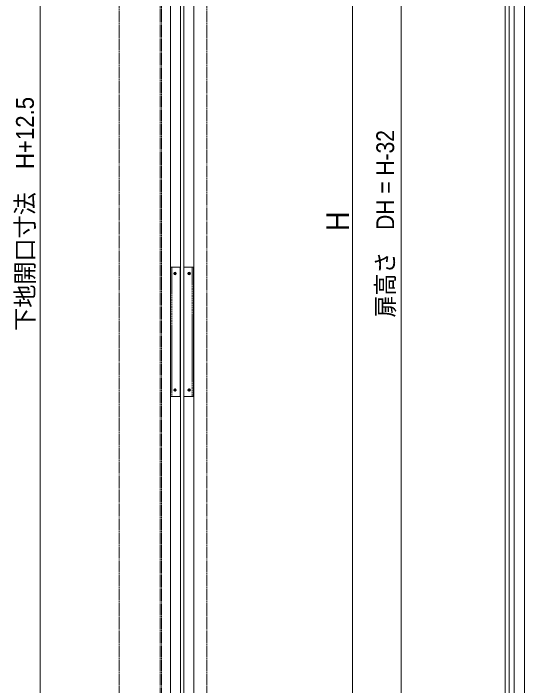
# Model space of a CAD drawing. Units: millimetres, scale not verified. Extents: x -4547 to 4547, y -2284 to 2284.
# Drawn here: x -769 to 21, y -1039 to 0 of the extents above; entities that cross this region are included whole.
import ezdxf
from ezdxf.enums import TextEntityAlignment as Align

# ---------------------------------------------------------------- set-up
doc = ezdxf.new("R2010")
doc.units = ezdxf.units.MM
doc.header["$LTSCALE"] = 20
for name, pattern in [('CHAIN1', [8, 5, -1, 1, -1]), ('DASHED1', [1.8, 1.2, -0.6]), ('DOUBLE_CHAIN1', [8.8, 5, -1, 0.6, -0.6, 0.6, -1]), ('LONG_DOUBLE_CHAIN', [21.8, 18, -1, 0.6, -0.6, 0.6, -1])]:
    doc.linetypes.add(name, pattern=pattern)
doc.layers.add('0-0_3一般', color=7, linetype='Continuous', lineweight=9)
doc.layers.add('0-4_2寸法-1', color=7, linetype='Continuous', lineweight=9)
doc.styles.add('ＭＳ Ｐゴシック', font='')
doc.styles.get('ＭＳ Ｐゴシック').set_extended_font_data('MS PGothic')

# ---------------------------------------------------------------- blocks, each defined once
blk = doc.blocks.new('グループ-9')
at = {"layer": '0-0_3一般'}
for p, q in [((26634.6, 17080), (26634.6, -29920)), ((26754.6, -29920), (26754.6, 17080))]:
    blk.add_line(p, q, dxfattribs=at)
blk = doc.blocks.new('グループ-12')
at = {"layer": '0-0_3一般', "linetype": 'DOUBLE_CHAIN1'}
blk.add_line((26634.6, -29920), (26634.6, 17080), dxfattribs=at)
blk = doc.blocks.new('グループ-13')
at = {"layer": '0-0_3一般'}
for p, q in [((26914.6, 16720), (26914.6, -29580)), ((27234.6, 15660), (27234.6, -28580))]:
    blk.add_line(p, q, dxfattribs=at)
blk = doc.blocks.new('グループ-27')
at = {"layer": '0-0_3一般'}
for name in ['グループ-12', 'グループ-9', 'グループ-13']:
    blk.add_blockref(name, (0, 0), dxfattribs=at)
blk = doc.blocks.new('グループ-28')
at = {"layer": '0-0_3一般'}
blk.add_blockref('グループ-27', (0, 0), dxfattribs=at)
blk = doc.blocks.new('グループ-112')
at = {"layer": '0-0_3一般', "linetype": 'LONG_DOUBLE_CHAIN'}
blk.add_line((16008.5, 17080), (16008.5, -29920), dxfattribs=at)
blk.add_lwpolyline([(15968.5, 17080), (15968.5, -29920), (17408.5, -29920), (17408.5, 17080)], dxfattribs=at)
blk = doc.blocks.new('グループ-114')
at = {"layer": '0-0_3一般', "linetype": 'LONG_DOUBLE_CHAIN'}
blk.add_line((14698.5, -29920), (14698.5, 17080), dxfattribs=at)
blk = doc.blocks.new('グループ-117')
at = {"layer": '0-0_3一般'}
blk.add_lwpolyline([(17004.5, 16720), (16284.5, 16720), (16284.5, -29580), (17004.5, -29580)], close=True, dxfattribs=at)
blk = doc.blocks.new('グループ-118')
at = {"layer": '0-0_3一般', "linetype": 'DASHED1'}
for p, q in [((16327.5, -11840), (16327.5, -7840)), ((16961.5, -7840), (16961.5, -11840))]:
    blk.add_line(p, q, dxfattribs=at)
at = {"layer": '0-0_3一般', "linetype": 'CHAIN1'}
for p, q in [((16383.5, -8040), (16471.5, -8040)), ((16427.5, -7996), (16427.5, -8084)), ((16817.5, -8040), (16905.5, -8040)), ((16861.5, -8084), (16861.5, -7996)), ((16427.5, -11596), (16427.5, -11684)), ((16861.5, -11684), (16861.5, -11596)), ((16383.5, -11640), (16471.5, -11640)), ((16817.5, -11640), (16905.5, -11640))]:
    blk.add_line(p, q, dxfattribs=at)
at = {"layer": '0-0_3一般'}
for points in [[(16587.5, -7840), (16287.5, -7840), (16287.5, -11840), (16587.5, -11840)], [(16701.5, -7840), (16701.5, -11840), (17001.5, -11840), (17001.5, -7840)]]:
    blk.add_lwpolyline(points, close=True, dxfattribs=at)
for centre in [(16427.5, -8040), (16861.5, -8040), (16427.5, -11640), (16861.5, -11640)]:
    blk.add_circle(centre, 40, dxfattribs=at)
blk = doc.blocks.new('グループ-119')
at = {"layer": '0-0_3一般'}
for name in ['グループ-114', 'グループ-112', 'グループ-117', 'グループ-118']:
    blk.add_blockref(name, (0, 0), dxfattribs=at)
blk = doc.blocks.new('グループ-124')
at = {"layer": '0-0_3一般'}
blk.add_lwpolyline([(16694.5, -28760), (16594.5, -28760), (16594.5, 15840), (16694.5, 15840)], close=True, dxfattribs=at)
blk.add_blockref('グループ-119', (0, 0), dxfattribs=at)

msp = doc.modelspace()

# ---------------------------------------------------------------- linework, layer by layer
at = {"layer": '0-4_2寸法-1'}
for p, q in [((-727.75, 855.24), (-727.75, -1484.74)), ((-244.9, 842.74), (-244.9, -1484.74)), ((-169.9, 824.74), (-169.9, -1470.74))]:
    msp.add_line(p, q, dxfattribs=at)

# ---------------------------------------------------------------- block references
at = {"layer": '0-0_3一般', "xscale": 0.05, "yscale": 0.05}
for name in ['グループ-124', 'グループ-28']:
    msp.add_blockref(name, (-1340.62, 0), dxfattribs=at)

# ---------------------------------------------------------------- texts
at = {"layer": '0-4_2寸法-1', "style": 'ＭＳ Ｐゴシック'}
for s, height, width, p in [('下地開口寸法\u3000H+12.5', 27.57, 0.95, (-729.21, -490.54)), ('扉高さ\u3000DH = H-32', 27.57, 0.9, (-172.23, -469.89)), ('H', 35.38, 0.9, (-239.59, -336.18))]:
    msp.add_text(s, height=height, rotation=90, dxfattribs=dict(at, width=width)).set_placement(p, align=Align.BOTTOM_LEFT)

doc.saveas('drawing.dxf')
